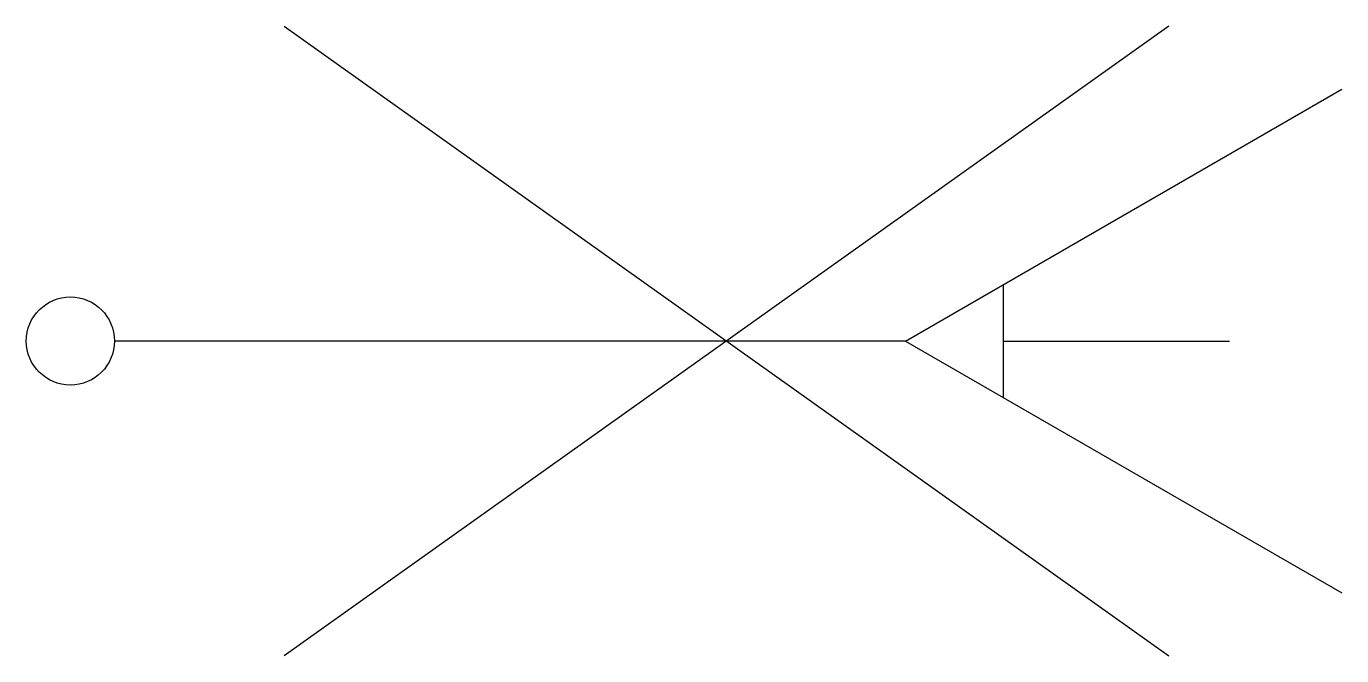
# Model space of a CAD drawing. Header units: metres. Extents: x -0.3 to 10.1, y -2.5 to 2.5.
import ezdxf

# ---------------------------------------------------------------- set-up
doc = ezdxf.new("R2010")
doc.units = ezdxf.units.M

msp = doc.modelspace()

# ---------------------------------------------------------------- linework, layer by layer
for p, q in [((8.724, 2.5), (1.697, -2.5)), ((1.697, 2.5), (8.724, -2.5)), ((6.633, 0), (10.097, 2)), ((7.407, 0.447), (7.407, -0.447)), ((6.633, 0), (0.35, 0)), ((6.633, 0), (10.097, -2)), ((7.407, 0), (9.206, 0))]:
    msp.add_line(p, q)
msp.add_circle((0, 0), 0.35)

doc.saveas('drawing.dxf')
